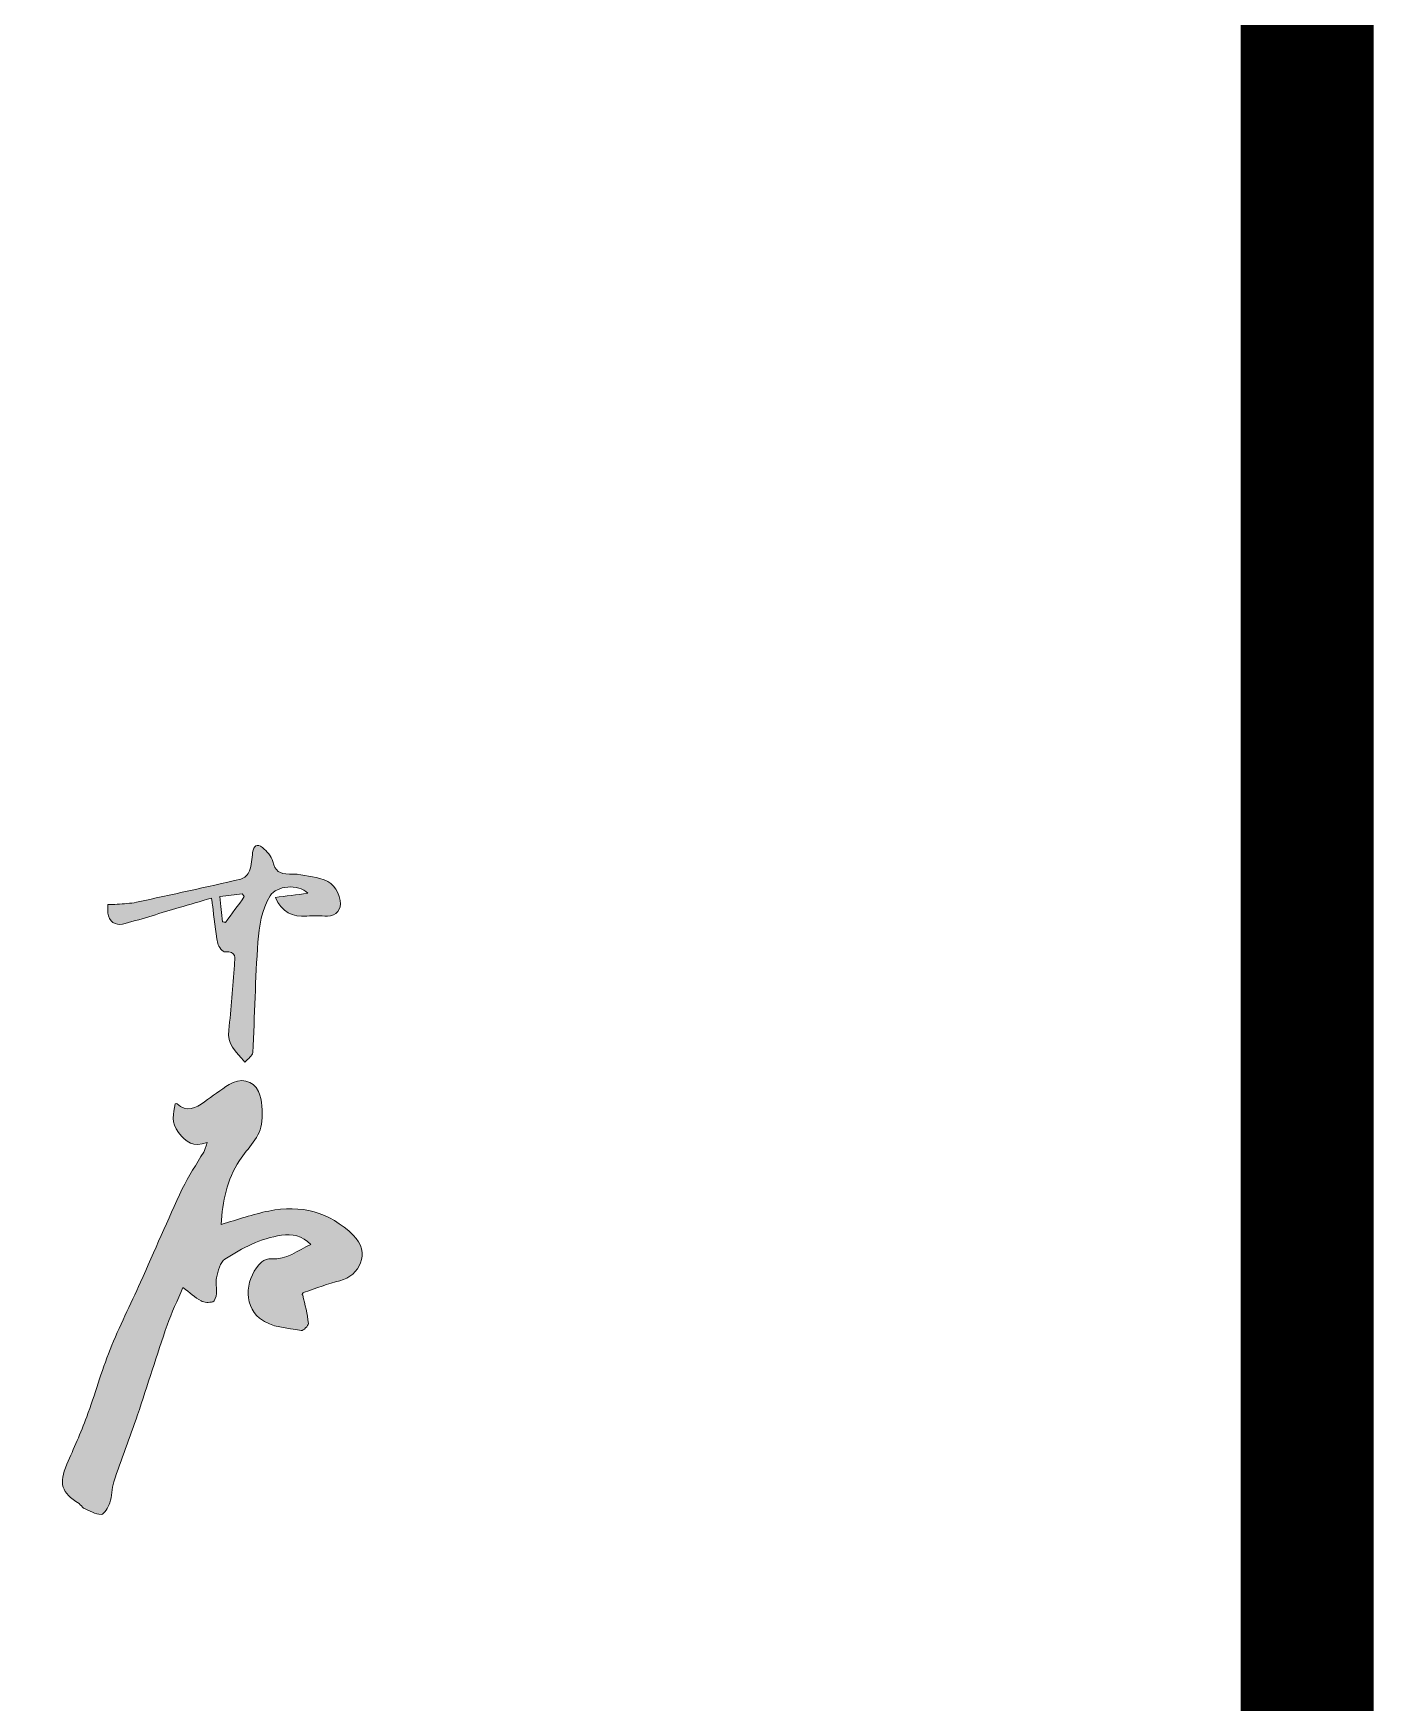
# Model space of a CAD drawing. Header units: inches. Extents: x -3272461 to -2504170, y 403793 to 1071042.
# Drawn here: x -2943640 to -2942127, y 838288 to 840172 of the extents above; entities that cross this region are included whole.
import ezdxf

# ---------------------------------------------------------------- set-up
doc = ezdxf.new("R2010")
doc.units = ezdxf.units.IN
doc.header["$LTSCALE"] = 1000
doc.header["$MEASUREMENT"] = 0
doc.layers.get('0').update_dxf_attribs({"lineweight": 18})
doc.layers.add('PUB_TITLE', color=153, linetype='Continuous', lineweight=18)

msp = doc.modelspace()

# ---------------------------------------------------------------- hatches: boundary and pattern name
h = msp.add_hatch(color=256)
edge = h.paths.add_edge_path(flags=0)
edge.add_spline(control_points=[(-2943316.7, 839218.2), (-2943328, 839220.7), (-2943339.6, 839223.5), (-2943351.1, 839223.2)], knot_values=[0, 0, 0, 0, 34.842868, 34.842868, 34.842868, 34.842868], weights=[1, 1, 1, 1], degree=3, periodic=0)
edge.add_spline(control_points=[(-2943351.1, 839223.2), (-2943362.5, 839223), (-2943367.3, 839226.7), (-2943370, 839237.5)], knot_values=[0, 0, 0, 0, 26.477189, 26.477189, 26.477189, 26.477189], weights=[1, 1, 1, 1], degree=3, periodic=0)
edge.add_spline(control_points=[(-2943370, 839237.5), (-2943371.6, 839243.4), (-2943376.8, 839248.9), (-2943381.6, 839253)], knot_values=[0, 0, 0, 0, 19.651519, 19.651519, 19.651519, 19.651519], weights=[1, 1, 1, 1], degree=3, periodic=0)
edge.add_spline(control_points=[(-2943381.6, 839253), (-2943387.6, 839258), (-2943391.8, 839255.2), (-2943392.7, 839247.5)], knot_values=[0, 0, 0, 0, 16.866186, 16.866186, 16.866186, 16.866186], weights=[1, 1, 1, 1], degree=3, periodic=0)
edge.add_spline(control_points=[(-2943392.7, 839247.5), (-2943393.4, 839240.5), (-2943393.9, 839233.2), (-2943396.2, 839226.7)], knot_values=[0, 0, 0, 0, 21.097334, 21.097334, 21.097334, 21.097334], weights=[1, 1, 1, 1], degree=3, periodic=0)
edge.add_spline(control_points=[(-2943396.2, 839226.7), (-2943397.6, 839222.9), (-2943402, 839218.5), (-2943405.9, 839217.6)], knot_values=[0, 0, 0, 0, 13.685045, 13.685045, 13.685045, 13.685045], weights=[1, 1, 1, 1], degree=3, periodic=0)
edge.add_spline(control_points=[(-2943405.9, 839217.6), (-2943445, 839208.4), (-2943484.4, 839199.9), (-2943523.7, 839191.4)], knot_values=[0, 0, 0, 0, 120.770531, 120.770531, 120.770531, 120.770531], weights=[1, 1, 1, 1], degree=3, periodic=0)
edge.add_spline(control_points=[(-2943523.7, 839191.4), (-2943530.9, 839189.9), (-2943538.4, 839189.7), (-2943545.7, 839189.1)], knot_values=[0, 0, 0, 0, 22.133973, 22.133973, 22.133973, 22.133973], weights=[1, 1, 1, 1], degree=3, periodic=0)
edge.add_spline(control_points=[(-2943545.7, 839189.1), (-2943549.2, 839188.7), (-2943552.7, 839188.9), (-2943556.3, 839188.9)], knot_values=[0, 0, 0, 0, 10.534797, 10.534797, 10.534797, 10.534797], weights=[1, 1, 1, 1], degree=3, periodic=0)
edge.add_spline(control_points=[(-2943556.3, 839188.9), (-2943556.1, 839184.6), (-2943556.8, 839179.9), (-2943555.5, 839176)], knot_values=[0, 0, 0, 0, 13.063534, 13.063534, 13.063534, 13.063534], weights=[1, 1, 1, 1], degree=3, periodic=0)
edge.add_spline(control_points=[(-2943555.5, 839176), (-2943552.5, 839166.8), (-2943544.9, 839165), (-2943536.6, 839167.3)], knot_values=[0, 0, 0, 0, 23.462993, 23.462993, 23.462993, 23.462993], weights=[1, 1, 1, 1], degree=3, periodic=0)
edge.add_spline(control_points=[(-2943536.6, 839167.3), (-2943516.2, 839173.1), (-2943496, 839179.3), (-2943475.7, 839185.3)], knot_values=[0, 0, 0, 0, 63.546038, 63.546038, 63.546038, 63.546038], weights=[1, 1, 1, 1], degree=3, periodic=0)
edge.add_spline(control_points=[(-2943475.7, 839185.3), (-2943463.7, 839188.8), (-2943451.8, 839192.3), (-2943439, 839196.1)], knot_values=[0, 0, 0, 0, 38.203146, 38.203146, 38.203146, 38.203146], weights=[1, 1, 1, 1], degree=3, periodic=0)
edge.add_spline(control_points=[(-2943439, 839196.1), (-2943438.5, 839192), (-2943438.3, 839190.3), (-2943438.1, 839188.6)], knot_values=[0, 0, 0, 0, 7.519536, 7.519536, 7.519536, 7.519536], weights=[1, 1, 1, 1], degree=3, periodic=0)
edge.add_spline(control_points=[(-2943438.1, 839188.6), (-2943436.2, 839174), (-2943434.7, 839159.3), (-2943432, 839144.8)], knot_values=[0, 0, 0, 0, 44.25842, 44.25842, 44.25842, 44.25842], weights=[1, 1, 1, 1], degree=3, periodic=0)
edge.add_spline(control_points=[(-2943432, 839144.8), (-2943431.3, 839141.1), (-2943426.4, 839135.1), (-2943423.8, 839135.4)], knot_values=[0, 0, 0, 0, 13.007165, 13.007165, 13.007165, 13.007165], weights=[1, 1, 1, 1], degree=3, periodic=0)
edge.add_spline(control_points=[(-2943423.8, 839135.4), (-2943410.7, 839136.5), (-2943412.6, 839128.5), (-2943413.3, 839120.5)], knot_values=[0, 0, 0, 0, 23.075484, 23.075484, 23.075484, 23.075484], weights=[1, 1, 1, 1], degree=3, periodic=0)
edge.add_spline(control_points=[(-2943413.3, 839120.5), (-2943415.4, 839095.9), (-2943416.8, 839071.2), (-2943419.7, 839046.8)], knot_values=[0, 0, 0, 0, 74.052964, 74.052964, 74.052964, 74.052964], weights=[1, 1, 1, 1], degree=3, periodic=0)
edge.add_spline(control_points=[(-2943419.7, 839046.8), (-2943421.6, 839031.6), (-2943412.2, 839023), (-2943401.4, 839010.8)], knot_values=[0, 0, 0, 0, 41.865386, 41.865386, 41.865386, 41.865386], weights=[1, 1, 1, 1], degree=3, periodic=0)
edge.add_spline(control_points=[(-2943401.4, 839010.8), (-2943398, 839014.9), (-2943392.8, 839018.1), (-2943392.6, 839021.7)], knot_values=[0, 0, 0, 0, 14.260985, 14.260985, 14.260985, 14.260985], weights=[1, 1, 1, 1], degree=3, periodic=0)
edge.add_spline(control_points=[(-2943392.6, 839021.7), (-2943390.4, 839063.2), (-2943389.7, 839104.9), (-2943386.8, 839146.5)], knot_values=[0, 0, 0, 0, 124.906471, 124.906471, 124.906471, 124.906471], weights=[1, 1, 1, 1], degree=3, periodic=0)
edge.add_spline(control_points=[(-2943386.8, 839146.5), (-2943385.5, 839164.4), (-2943382.7, 839182.7), (-2943372.8, 839198.8)], knot_values=[0, 0, 0, 0, 54.758291, 54.758291, 54.758291, 54.758291], weights=[1, 1, 1, 1], degree=3, periodic=0)
edge.add_spline(control_points=[(-2943372.8, 839198.8), (-2943365.9, 839209.9), (-2943341.5, 839212.7), (-2943330.3, 839201.5)], knot_values=[0, 0, 0, 0, 47.254849, 47.254849, 47.254849, 47.254849], weights=[1, 1, 1, 1], degree=3, periodic=0)
edge.add_spline(control_points=[(-2943330.3, 839201.5), (-2943343.3, 839199.9), (-2943355.1, 839198.4), (-2943367.1, 839196.9)], knot_values=[0, 0, 0, 0, 37.08, 37.08, 37.08, 37.08], weights=[1, 1, 1, 1], degree=3, periodic=0)
edge.add_spline(control_points=[(-2943367.1, 839196.9), (-2943359.8, 839180.3), (-2943347.8, 839174.4), (-2943331.5, 839175.7)], knot_values=[0, 0, 0, 0, 44.75449, 44.75449, 44.75449, 44.75449], weights=[1, 1, 1, 1], degree=3, periodic=0)
edge.add_spline(control_points=[(-2943331.5, 839175.7), (-2943323.8, 839176.3), (-2943316, 839175.8), (-2943308.2, 839175.8)], knot_values=[0, 0, 0, 0, 23.29589, 23.29589, 23.29589, 23.29589], weights=[1, 1, 1, 1], degree=3, periodic=0)
edge.add_spline(control_points=[(-2943308.2, 839175.8), (-2943298.4, 839175.8), (-2943292.1, 839183.4), (-2943293.9, 839193.2)], knot_values=[0, 0, 0, 0, 26.05493, 26.05493, 26.05493, 26.05493], weights=[1, 1, 1, 1], degree=3, periodic=0)
edge.add_spline(control_points=[(-2943293.9, 839193.2), (-2943296.4, 839206.2), (-2943303.5, 839215.3), (-2943316.7, 839218.2)], knot_values=[0, 0, 0, 0, 36.113608, 36.113608, 36.113608, 36.113608], weights=[1, 1, 1, 1], degree=3, periodic=0)
edge = h.paths.add_edge_path(flags=0)
edge.add_spline(control_points=[(-2943404.6, 839200.8), (-2943403.7, 839199.7), (-2943402.9, 839198.7), (-2943402.1, 839197.7)], knot_values=[0, 0, 0, 0, 3.92456, 3.92456, 3.92456, 3.92456], weights=[1, 1, 1, 1], degree=3, periodic=0)
edge.add_spline(control_points=[(-2943402.1, 839197.7), (-2943409.1, 839188), (-2943416.2, 839178.2), (-2943423.3, 839168.5)], knot_values=[0, 0, 0, 0, 36.100795, 36.100795, 36.100795, 36.100795], weights=[1, 1, 1, 1], degree=3, periodic=0)
edge.add_spline(control_points=[(-2943423.3, 839168.5), (-2943424.4, 839168.8), (-2943425.5, 839169.1), (-2943426.7, 839169.4)], knot_values=[0, 0, 0, 0, 3.518344, 3.518344, 3.518344, 3.518344], weights=[1, 1, 1, 1], degree=3, periodic=0)
edge.add_spline(control_points=[(-2943426.7, 839169.4), (-2943427.6, 839178.5), (-2943428.6, 839187.6), (-2943429.7, 839197.8)], knot_values=[0, 0, 0, 0, 28.483965, 28.483965, 28.483965, 28.483965], weights=[1, 1, 1, 1], degree=3, periodic=0)
edge.add_spline(control_points=[(-2943429.7, 839197.8), (-2943420.7, 839198.8), (-2943412.7, 839199.8), (-2943404.6, 839200.8)], knot_values=[0, 0, 0, 0, 25.274546, 25.274546, 25.274546, 25.274546], weights=[1, 1, 1, 1], degree=3, periodic=0)
edge = h.paths.add_edge_path(flags=0)
edge.add_spline(control_points=[(-2943428.2, 838827.8), (-2943426.7, 838853.6), (-2943421.7, 838878.1), (-2943407.6, 838899.9)], knot_values=[0, 0, 0, 0, 75.794614, 75.794614, 75.794614, 75.794614], weights=[1, 1, 1, 1], degree=3, periodic=0)
edge.add_spline(control_points=[(-2943407.6, 838899.9), (-2943398.3, 838914.2), (-2943383.7, 838925.9), (-2943382.2, 838944.1)], knot_values=[0, 0, 0, 0, 51.688747, 51.688747, 51.688747, 51.688747], weights=[1, 1, 1, 1], degree=3, periodic=0)
edge.add_spline(control_points=[(-2943382.2, 838944.1), (-2943381.3, 838955.2), (-2943382, 838967.6), (-2943386.1, 838977.6)], knot_values=[0, 0, 0, 0, 34.116049, 34.116049, 34.116049, 34.116049], weights=[1, 1, 1, 1], degree=3, periodic=0)
edge.add_spline(control_points=[(-2943386.1, 838977.6), (-2943391.7, 838990.9), (-2943407.3, 838993.5), (-2943419.4, 838985.6)], knot_values=[0, 0, 0, 0, 39.270942, 39.270942, 39.270942, 39.270942], weights=[1, 1, 1, 1], degree=3, periodic=0)
edge.add_spline(control_points=[(-2943419.4, 838985.6), (-2943428.8, 838979.3), (-2943438, 838972.7), (-2943447.2, 838966.1)], knot_values=[0, 0, 0, 0, 33.907497, 33.907497, 33.907497, 33.907497], weights=[1, 1, 1, 1], degree=3, periodic=0)
edge.add_spline(control_points=[(-2943447.2, 838966.1), (-2943457.1, 838959), (-2943467, 838953.8), (-2943478.1, 838963.9)], knot_values=[0, 0, 0, 0, 34.412729, 34.412729, 34.412729, 34.412729], weights=[1, 1, 1, 1], degree=3, periodic=0)
edge.add_spline(control_points=[(-2943478.1, 838963.9), (-2943478.4, 838964.3), (-2943479.4, 838963.9), (-2943480.1, 838963.8)], knot_values=[0, 0, 0, 0, 2.118778, 2.118778, 2.118778, 2.118778], weights=[1, 1, 1, 1], degree=3, periodic=0)
edge.add_spline(control_points=[(-2943480.1, 838963.8), (-2943481.8, 838952.7), (-2943485.5, 838942.7), (-2943476.4, 838931.3)], knot_values=[0, 0, 0, 0, 34.102346, 34.102346, 34.102346, 34.102346], weights=[1, 1, 1, 1], degree=3, periodic=0)
edge.add_spline(control_points=[(-2943476.4, 838931.3), (-2943467.8, 838920.5), (-2943459.9, 838914.6), (-2943443.9, 838920.1)], knot_values=[0, 0, 0, 0, 37.564667, 37.564667, 37.564667, 37.564667], weights=[1, 1, 1, 1], degree=3, periodic=0)
edge.add_spline(control_points=[(-2943443.9, 838920.1), (-2943446, 838914.5), (-2943446.6, 838911.8), (-2943448, 838909.4)], knot_values=[0, 0, 0, 0, 11.444245, 11.444245, 11.444245, 11.444245], weights=[1, 1, 1, 1], degree=3, periodic=0)
edge.add_spline(control_points=[(-2943448, 838909.4), (-2943456, 838895.5), (-2943465.3, 838882.2), (-2943472.1, 838867.7)], knot_values=[0, 0, 0, 0, 48.224772, 48.224772, 48.224772, 48.224772], weights=[1, 1, 1, 1], degree=3, periodic=0)
edge.add_spline(control_points=[(-2943472.1, 838867.7), (-2943488.5, 838833), (-2943503.5, 838797.6), (-2943519.3, 838762.5)], knot_values=[0, 0, 0, 0, 115.268592, 115.268592, 115.268592, 115.268592], weights=[1, 1, 1, 1], degree=3, periodic=0)
edge.add_spline(control_points=[(-2943519.3, 838762.5), (-2943530.7, 838737.1), (-2943543.3, 838712.2), (-2943553.7, 838686.4)], knot_values=[0, 0, 0, 0, 83.559607, 83.559607, 83.559607, 83.559607], weights=[1, 1, 1, 1], degree=3, periodic=0)
edge.add_spline(control_points=[(-2943553.7, 838686.4), (-2943563.6, 838661.5), (-2943570.7, 838635.6), (-2943580, 838610.5)], knot_values=[0, 0, 0, 0, 80.345641, 80.345641, 80.345641, 80.345641], weights=[1, 1, 1, 1], degree=3, periodic=0)
edge.add_spline(control_points=[(-2943580, 838610.5), (-2943586.7, 838592.4), (-2943594.8, 838574.8), (-2943602.4, 838557.1)], knot_values=[0, 0, 0, 0, 57.928285, 57.928285, 57.928285, 57.928285], weights=[1, 1, 1, 1], degree=3, periodic=0)
edge.add_spline(control_points=[(-2943602.4, 838557.1), (-2943611.9, 838535), (-2943608.8, 838525.1), (-2943588.6, 838512.5)], knot_values=[0, 0, 0, 0, 53.324417, 53.324417, 53.324417, 53.324417], weights=[1, 1, 1, 1], degree=3, periodic=0)
edge.add_spline(control_points=[(-2943588.6, 838512.5), (-2943586.6, 838511.3), (-2943585.6, 838508.3), (-2943583.6, 838507.5)], knot_values=[0, 0, 0, 0, 7.124062, 7.124062, 7.124062, 7.124062], weights=[1, 1, 1, 1], degree=3, periodic=0)
edge.add_spline(control_points=[(-2943583.6, 838507.5), (-2943577.1, 838504.5), (-2943570.3, 838500.3), (-2943563.7, 838500.4)], knot_values=[0, 0, 0, 0, 21.308546, 21.308546, 21.308546, 21.308546], weights=[1, 1, 1, 1], degree=3, periodic=0)
edge.add_spline(control_points=[(-2943563.7, 838500.4), (-2943560.3, 838500.5), (-2943555.7, 838508.3), (-2943554, 838513.4)], knot_values=[0, 0, 0, 0, 16.721871, 16.721871, 16.721871, 16.721871], weights=[1, 1, 1, 1], degree=3, periodic=0)
edge.add_spline(control_points=[(-2943554, 838513.4), (-2943551.5, 838520.9), (-2943552, 838529.5), (-2943549.5, 838537)], knot_values=[0, 0, 0, 0, 24.124804, 24.124804, 24.124804, 24.124804], weights=[1, 1, 1, 1], degree=3, periodic=0)
edge.add_spline(control_points=[(-2943549.5, 838537), (-2943540.9, 838562.4), (-2943531.3, 838587.3), (-2943522.7, 838612.6)], knot_values=[0, 0, 0, 0, 80.098623, 80.098623, 80.098623, 80.098623], weights=[1, 1, 1, 1], degree=3, periodic=0)
edge.add_spline(control_points=[(-2943522.7, 838612.6), (-2943511.3, 838646.3), (-2943500.8, 838680.4), (-2943489.2, 838714.1)], knot_values=[0, 0, 0, 0, 106.916061, 106.916061, 106.916061, 106.916061], weights=[1, 1, 1, 1], degree=3, periodic=0)
edge.add_spline(control_points=[(-2943489.2, 838714.1), (-2943484.3, 838728.2), (-2943477.6, 838741.7), (-2943471.4, 838756.4)], knot_values=[0, 0, 0, 0, 45.95587, 45.95587, 45.95587, 45.95587], weights=[1, 1, 1, 1], degree=3, periodic=0)
edge.add_spline(control_points=[(-2943471.4, 838756.4), (-2943463.7, 838750.7), (-2943457.9, 838745.2), (-2943451, 838741.5)], knot_values=[0, 0, 0, 0, 25.260704, 25.260704, 25.260704, 25.260704], weights=[1, 1, 1, 1], degree=3, periodic=0)
edge.add_spline(control_points=[(-2943451, 838741.5), (-2943447.4, 838739.5), (-2943441.8, 838739.2), (-2943437.7, 838740.4)], knot_values=[0, 0, 0, 0, 13.648132, 13.648132, 13.648132, 13.648132], weights=[1, 1, 1, 1], degree=3, periodic=0)
edge.add_spline(control_points=[(-2943437.7, 838740.4), (-2943435.5, 838741), (-2943433.9, 838746.3), (-2943433.6, 838749.6)], knot_values=[0, 0, 0, 0, 10.468751, 10.468751, 10.468751, 10.468751], weights=[1, 1, 1, 1], degree=3, periodic=0)
edge.add_spline(control_points=[(-2943433.6, 838749.6), (-2943433, 838755.6), (-2943434.9, 838761.9), (-2943433.5, 838767.5)], knot_values=[0, 0, 0, 0, 17.955761, 17.955761, 17.955761, 17.955761], weights=[1, 1, 1, 1], degree=3, periodic=0)
edge.add_spline(control_points=[(-2943433.5, 838767.5), (-2943431.6, 838775), (-2943429.6, 838785.1), (-2943424.1, 838788.6)], knot_values=[0, 0, 0, 0, 23.545532, 23.545532, 23.545532, 23.545532], weights=[1, 1, 1, 1], degree=3, periodic=0)
edge.add_spline(control_points=[(-2943424.1, 838788.6), (-2943404.4, 838800.9), (-2943383.8, 838812.2), (-2943360.1, 838815.4)], knot_values=[0, 0, 0, 0, 69.953017, 69.953017, 69.953017, 69.953017], weights=[1, 1, 1, 1], degree=3, periodic=0)
edge.add_spline(control_points=[(-2943360.1, 838815.4), (-2943348.3, 838817), (-2943337.1, 838815.3), (-2943326.9, 838804.9)], knot_values=[0, 0, 0, 0, 36.298344, 36.298344, 36.298344, 36.298344], weights=[1, 1, 1, 1], degree=3, periodic=0)
edge.add_spline(control_points=[(-2943326.9, 838804.9), (-2943342.3, 838798.5), (-2943354.3, 838787.2), (-2943371.7, 838789)], knot_values=[0, 0, 0, 0, 48.279492, 48.279492, 48.279492, 48.279492], weights=[1, 1, 1, 1], degree=3, periodic=0)
edge.add_spline(control_points=[(-2943371.7, 838789), (-2943375.1, 838789.3), (-2943379.7, 838787.7), (-2943382.4, 838785.3)], knot_values=[0, 0, 0, 0, 11.63689, 11.63689, 11.63689, 11.63689], weights=[1, 1, 1, 1], degree=3, periodic=0)
edge.add_spline(control_points=[(-2943382.4, 838785.3), (-2943400.1, 838769.6), (-2943404.5, 838737.6), (-2943384.8, 838721.7)], knot_values=[0, 0, 0, 0, 71.808373, 71.808373, 71.808373, 71.808373], weights=[1, 1, 1, 1], degree=3, periodic=0)
edge.add_spline(control_points=[(-2943384.8, 838721.7), (-2943370.9, 838710.6), (-2943353.7, 838711.5), (-2943337.8, 838707.9)], knot_values=[0, 0, 0, 0, 49.566485, 49.566485, 49.566485, 49.566485], weights=[1, 1, 1, 1], degree=3, periodic=0)
edge.add_spline(control_points=[(-2943337.8, 838707.9), (-2943335.7, 838707.4), (-2943329.5, 838713.5), (-2943329.8, 838716)], knot_values=[0, 0, 0, 0, 12.091291, 12.091291, 12.091291, 12.091291], weights=[1, 1, 1, 1], degree=3, periodic=0)
edge.add_spline(control_points=[(-2943329.8, 838716), (-2943330.9, 838726.7), (-2943333.7, 838737.2), (-2943336, 838747.8)], knot_values=[0, 0, 0, 0, 32.399498, 32.399498, 32.399498, 32.399498], weights=[1, 1, 1, 1], degree=3, periodic=0)
edge.add_spline(control_points=[(-2943336, 838747.8), (-2943337.6, 838748.8), (-2943336.1, 838750.5), (-2943334.3, 838751.1)], knot_values=[0, 0, 0, 0, 4.786292, 4.786292, 4.786292, 4.786292], weights=[1, 1, 1, 1], degree=3, periodic=0)
edge.add_spline(control_points=[(-2943334.3, 838751.1), (-2943320.9, 838755.6), (-2943307.7, 838760.8), (-2943294.1, 838764.1)], knot_values=[0, 0, 0, 0, 42.261771, 42.261771, 42.261771, 42.261771], weights=[1, 1, 1, 1], degree=3, periodic=0)
edge.add_spline(control_points=[(-2943294.1, 838764.1), (-2943272.1, 838769.6), (-2943258.9, 838795.8), (-2943279.1, 838815.6)], knot_values=[0, 0, 0, 0, 66.352598, 66.352598, 66.352598, 66.352598], weights=[1, 1, 1, 1], degree=3, periodic=0)
edge.add_spline(control_points=[(-2943279.1, 838815.6), (-2943306.2, 838842), (-2943338.3, 838850.1), (-2943374.5, 838842.8)], knot_values=[0, 0, 0, 0, 103.588255, 103.588255, 103.588255, 103.588255], weights=[1, 1, 1, 1], degree=3, periodic=0)
edge.add_spline(control_points=[(-2943374.5, 838842.8), (-2943392.2, 838839.3), (-2943409.5, 838833.1), (-2943428.2, 838827.8)], knot_values=[0, 0, 0, 0, 55.845286, 55.845286, 55.845286, 55.845286], weights=[1, 1, 1, 1], degree=3, periodic=0)

# ---------------------------------------------------------------- linework, layer by layer
for points in [[(-2943396.2, 839226.7), (-2943393.9, 839233.2), (-2943393.4, 839240.5), (-2943392.7, 839247.5)], [(-2943392.7, 839247.5), (-2943391.8, 839255.2), (-2943387.6, 839258), (-2943381.6, 839253)], [(-2943381.6, 839253), (-2943376.8, 839248.9), (-2943371.6, 839243.4), (-2943370, 839237.5)], [(-2943405.9, 839217.6), (-2943402, 839218.5), (-2943397.6, 839222.9), (-2943396.2, 839226.7)], [(-2943370, 839237.5), (-2943367.3, 839226.7), (-2943362.5, 839223), (-2943351.1, 839223.2)], [(-2943351.1, 839223.2), (-2943339.6, 839223.5), (-2943328, 839220.7), (-2943316.7, 839218.2)], [(-2943523.7, 839191.4), (-2943484.4, 839199.9), (-2943445, 839208.4), (-2943405.9, 839217.6)], [(-2943330.3, 839201.5), (-2943341.5, 839212.7), (-2943365.9, 839209.9), (-2943372.8, 839198.8)], [(-2943367.1, 839196.9), (-2943355.1, 839198.4), (-2943343.3, 839199.9), (-2943330.3, 839201.5)], [(-2943316.7, 839218.2), (-2943303.5, 839215.3), (-2943296.4, 839206.2), (-2943293.9, 839193.2)], [(-2943556.3, 839188.9), (-2943552.7, 839188.9), (-2943549.2, 839188.7), (-2943545.7, 839189.1)], [(-2943555.5, 839176), (-2943556.8, 839179.9), (-2943556.1, 839184.6), (-2943556.3, 839188.9)], [(-2943545.7, 839189.1), (-2943538.4, 839189.7), (-2943530.9, 839189.9), (-2943523.7, 839191.4)], [(-2943475.7, 839185.3), (-2943496, 839179.3), (-2943516.2, 839173.1), (-2943536.6, 839167.3)], [(-2943439, 839196.1), (-2943451.8, 839192.3), (-2943463.7, 839188.8), (-2943475.7, 839185.3)], [(-2943438.1, 839188.6), (-2943438.3, 839190.3), (-2943438.5, 839192), (-2943439, 839196.1)], [(-2943432, 839144.8), (-2943434.7, 839159.3), (-2943436.2, 839174), (-2943438.1, 839188.6)], [(-2943404.6, 839200.8), (-2943412.7, 839199.8), (-2943420.7, 839198.8), (-2943429.7, 839197.8)], [(-2943429.7, 839197.8), (-2943428.6, 839187.6), (-2943427.6, 839178.5), (-2943426.7, 839169.4)], [(-2943423.3, 839168.5), (-2943416.2, 839178.2), (-2943409.1, 839188), (-2943402.1, 839197.7)], [(-2943402.1, 839197.7), (-2943402.9, 839198.7), (-2943403.7, 839199.7), (-2943404.6, 839200.8)], [(-2943372.8, 839198.8), (-2943382.7, 839182.7), (-2943385.5, 839164.4), (-2943386.8, 839146.5)], [(-2943331.5, 839175.7), (-2943347.8, 839174.4), (-2943359.8, 839180.3), (-2943367.1, 839196.9)], [(-2943293.9, 839193.2), (-2943292.1, 839183.4), (-2943298.4, 839175.8), (-2943308.2, 839175.8)], [(-2943536.6, 839167.3), (-2943544.9, 839165), (-2943552.5, 839166.8), (-2943555.5, 839176)], [(-2943426.7, 839169.4), (-2943425.5, 839169.1), (-2943424.4, 839168.8), (-2943423.3, 839168.5)], [(-2943308.2, 839175.8), (-2943316, 839175.8), (-2943323.8, 839176.3), (-2943331.5, 839175.7)], [(-2943386.8, 839146.5), (-2943389.7, 839104.9), (-2943390.4, 839063.2), (-2943392.6, 839021.7)], [(-2943423.8, 839135.4), (-2943426.4, 839135.1), (-2943431.3, 839141.1), (-2943432, 839144.8)], [(-2943413.3, 839120.5), (-2943412.6, 839128.5), (-2943410.7, 839136.5), (-2943423.8, 839135.4)], [(-2943419.7, 839046.8), (-2943416.8, 839071.2), (-2943415.4, 839095.9), (-2943413.3, 839120.5)], [(-2943401.4, 839010.8), (-2943412.2, 839023), (-2943421.6, 839031.6), (-2943419.7, 839046.8)], [(-2943392.6, 839021.7), (-2943392.8, 839018.1), (-2943398, 839014.9), (-2943401.4, 839010.8)], [(-2943447.2, 838966.1), (-2943438, 838972.7), (-2943428.8, 838979.3), (-2943419.4, 838985.6)], [(-2943419.4, 838985.6), (-2943407.3, 838993.5), (-2943391.7, 838990.9), (-2943386.1, 838977.6)], [(-2943386.1, 838977.6), (-2943382, 838967.6), (-2943381.3, 838955.2), (-2943382.2, 838944.1)], [(-2943476.4, 838931.3), (-2943485.5, 838942.7), (-2943481.8, 838952.7), (-2943480.1, 838963.8)], [(-2943480.1, 838963.8), (-2943479.4, 838963.9), (-2943478.4, 838964.3), (-2943478.1, 838963.9)], [(-2943478.1, 838963.9), (-2943467, 838953.8), (-2943457.1, 838959), (-2943447.2, 838966.1)], [(-2943382.2, 838944.1), (-2943383.7, 838925.9), (-2943398.3, 838914.2), (-2943407.6, 838899.9)], [(-2943443.9, 838920.1), (-2943459.9, 838914.6), (-2943467.8, 838920.5), (-2943476.4, 838931.3)], [(-2943448, 838909.4), (-2943446.6, 838911.8), (-2943446, 838914.5), (-2943443.9, 838920.1)], [(-2943472.1, 838867.7), (-2943465.3, 838882.2), (-2943456, 838895.5), (-2943448, 838909.4)], [(-2943407.6, 838899.9), (-2943421.7, 838878.1), (-2943426.7, 838853.6), (-2943428.2, 838827.8)], [(-2943519.3, 838762.5), (-2943503.5, 838797.6), (-2943488.5, 838833), (-2943472.1, 838867.7)], [(-2943374.5, 838842.8), (-2943338.3, 838850.1), (-2943306.2, 838842), (-2943279.1, 838815.6)], [(-2943428.2, 838827.8), (-2943409.5, 838833.1), (-2943392.2, 838839.3), (-2943374.5, 838842.8)], [(-2943360.1, 838815.4), (-2943383.8, 838812.2), (-2943404.4, 838800.9), (-2943424.1, 838788.6)], [(-2943326.9, 838804.9), (-2943337.1, 838815.3), (-2943348.3, 838817), (-2943360.1, 838815.4)], [(-2943279.1, 838815.6), (-2943258.9, 838795.8), (-2943272.1, 838769.6), (-2943294.1, 838764.1)], [(-2943424.1, 838788.6), (-2943429.6, 838785.1), (-2943431.6, 838775), (-2943433.5, 838767.5)], [(-2943382.4, 838785.3), (-2943379.7, 838787.7), (-2943375.1, 838789.3), (-2943371.7, 838789)], [(-2943371.7, 838789), (-2943354.3, 838787.2), (-2943342.3, 838798.5), (-2943326.9, 838804.9)], [(-2943384.8, 838721.7), (-2943404.5, 838737.6), (-2943400.1, 838769.6), (-2943382.4, 838785.3)], [(-2943553.7, 838686.4), (-2943543.3, 838712.2), (-2943530.7, 838737.1), (-2943519.3, 838762.5)], [(-2943471.4, 838756.4), (-2943477.6, 838741.7), (-2943484.3, 838728.2), (-2943489.2, 838714.1)], [(-2943451, 838741.5), (-2943457.9, 838745.2), (-2943463.7, 838750.7), (-2943471.4, 838756.4)], [(-2943433.6, 838749.6), (-2943433.9, 838746.3), (-2943435.5, 838741), (-2943437.7, 838740.4)], [(-2943433.5, 838767.5), (-2943434.9, 838761.9), (-2943433, 838755.6), (-2943433.6, 838749.6)], [(-2943334.3, 838751.1), (-2943336.1, 838750.5), (-2943337.6, 838748.8), (-2943336, 838747.8)], [(-2943294.1, 838764.1), (-2943307.7, 838760.8), (-2943320.9, 838755.6), (-2943334.3, 838751.1)], [(-2943437.7, 838740.4), (-2943441.8, 838739.2), (-2943447.4, 838739.5), (-2943451, 838741.5)], [(-2943336, 838747.8), (-2943333.7, 838737.2), (-2943330.9, 838726.7), (-2943329.8, 838716)], [(-2943489.2, 838714.1), (-2943500.8, 838680.4), (-2943511.3, 838646.3), (-2943522.7, 838612.6)], [(-2943337.8, 838707.9), (-2943353.7, 838711.5), (-2943370.9, 838710.6), (-2943384.8, 838721.7)], [(-2943329.8, 838716), (-2943329.5, 838713.5), (-2943335.7, 838707.4), (-2943337.8, 838707.9)], [(-2943580, 838610.5), (-2943570.7, 838635.6), (-2943563.6, 838661.5), (-2943553.7, 838686.4)], [(-2943602.4, 838557.1), (-2943594.8, 838574.8), (-2943586.7, 838592.4), (-2943580, 838610.5)], [(-2943522.7, 838612.6), (-2943531.3, 838587.3), (-2943540.9, 838562.4), (-2943549.5, 838537)], [(-2943588.6, 838512.5), (-2943608.8, 838525.1), (-2943611.9, 838535), (-2943602.4, 838557.1)], [(-2943549.5, 838537), (-2943552, 838529.5), (-2943551.5, 838520.9), (-2943554, 838513.4)], [(-2943583.6, 838507.5), (-2943585.6, 838508.3), (-2943586.6, 838511.3), (-2943588.6, 838512.5)], [(-2943563.7, 838500.4), (-2943570.3, 838500.3), (-2943577.1, 838504.5), (-2943583.6, 838507.5)], [(-2943554, 838513.4), (-2943555.7, 838508.3), (-2943560.3, 838500.5), (-2943563.7, 838500.4)]]:
    msp.add_open_spline(points, degree=3)
at = {"layer": 'PUB_TITLE'}
msp.add_lwpolyline([(-2942202.2, 785630.6, 150, 150, 0), (-2942202.2, 845630.6, 150, 150, 0), (-3026052.2, 845630.6, 150, 150, 0), (-3026052.2, 785630.6, 150, 150, 0)], format="xyseb", close=True, dxfattribs=at)

doc.saveas('drawing.dxf')
